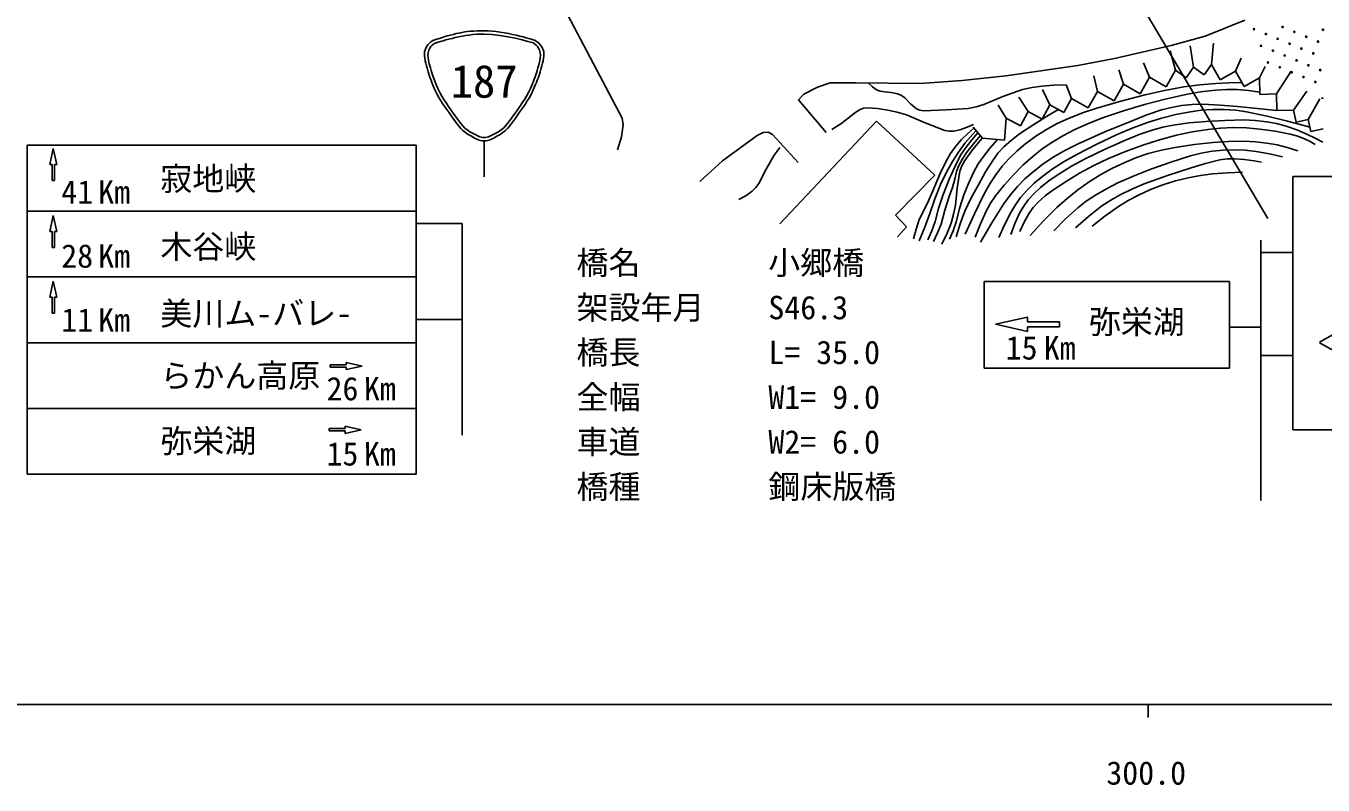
# Model space of a CAD drawing. Units: millimetres, scale not verified. Extents: x 40000 to 680000, y 20000 to 380000.
# Drawn here: x 280256 to 381662, y 198715 to 258054 of the extents above; entities that cross this region are included whole.
import ezdxf
from ezdxf.enums import TextEntityAlignment as Align

# ---------------------------------------------------------------- set-up
doc = ezdxf.new("R2010")
doc.units = ezdxf.units.MM
doc.header["$LTSCALE"] = 1000
for name, color, linetype, lineweight in [('M-BGD', 7, 'Continuous', 25), ('M-STR-STRC', 7, 'Continuous', 25), ('M-TTL-BAND', 7, 'Continuous', 25)]:
    doc.layers.add(name, color=color, linetype=linetype, lineweight=lineweight)
doc.styles.add('ＭＳ ゴシック', font='')
doc.styles.get('ＭＳ ゴシック').set_extended_font_data('MS Gothic')

msp = doc.modelspace()

# ---------------------------------------------------------------- linework, layer by layer
at = {"layer": 'M-BGD'}
for p, q in [((326860, 250840), (320500, 262951)), ((375548, 258494), (372434, 257259)), ((372434, 257259), (369784, 256527)), ((372951, 255049), (373096, 256720)), ((369784, 256527), (365351, 255520)), ((370134, 254589), (369722, 256096)), ((371543, 254819), (371261, 256490)), ((362492, 254971), (356870, 254147)), ((365351, 255520), (362492, 254971)), ((366067, 253491), (365702, 254621)), ((368101, 254040), (367634, 255178)), ((370134, 254589), (369392, 253298)), ((370953, 254000), (370134, 254589)), ((371543, 254819), (370953, 254000)), ((372362, 254230), (371543, 254819)), ((372951, 255049), (372362, 254230)), ((373623, 253853), (372951, 255049)), ((374819, 254525), (375258, 255541)), ((376686, 254001), (377126, 254886)), ((343134, 253595), (342129, 253275)), ((345145, 253596), (343134, 253595)), ((350152, 253551), (345145, 253596)), ((346136, 253587), (346429, 253299)), ((353443, 253781), (350152, 253551)), ((356870, 254147), (353443, 253781)), ((364034, 252942), (363736, 254162)), ((368101, 254040), (367359, 252749)), ((369392, 253298), (368101, 254040)), ((372019, 253452), (373271, 253562)), ((373271, 253562), (374287, 253612)), ((374819, 254525), (373623, 253853)), ((374287, 253612), (375314, 253645)), ((375491, 253330), (374819, 254525)), ((376686, 254001), (375491, 253330)), ((376719, 252707), (376686, 254001)), ((378013, 252740), (379157, 254526)), ((341078, 252726), (340666, 252269)), ((342129, 253275), (341078, 252726)), ((346429, 253299), (346747, 253069)), ((346747, 253069), (347045, 252957)), ((347045, 252957), (347368, 252901)), ((347368, 252901), (347900, 252849)), ((347900, 252849), (348424, 252736)), ((348424, 252736), (348702, 252610)), ((348702, 252610), (348959, 252424)), ((355142, 251923), (356640, 252528)), ((356640, 252528), (358169, 253079)), ((358169, 253079), (358917, 253243)), ((358917, 253243), (359679, 253348)), ((359679, 253348), (360619, 253420)), ((360300, 251879), (359735, 253080)), ((360619, 253420), (361567, 253461)), ((362000, 252392), (361574, 253441)), ((364034, 252942), (363292, 251650)), ((365325, 252200), (364034, 252942)), ((366067, 253491), (365325, 252200)), ((365851, 252181), (367759, 252670)), ((367359, 252749), (366067, 253491)), ((367759, 252670), (369260, 253005)), ((369260, 253005), (370783, 253283)), ((369310, 252330), (370929, 252694)), ((370783, 253283), (372019, 253452)), ((370929, 252694), (372091, 252898)), ((372091, 252898), (373263, 253044)), ((373263, 253044), (374101, 253094)), ((374101, 253094), (374938, 253085)), ((374938, 253085), (375828, 253001)), ((375828, 253001), (376715, 252873)), ((378013, 252740), (376719, 252707)), ((378046, 251446), (378013, 252740)), ((379340, 251480), (380402, 252954)), ((340666, 252269), (342815, 249715)), ((345047, 251250), (345464, 251516)), ((345464, 251516), (345745, 251614)), ((345745, 251614), (346045, 251652)), ((346045, 251652), (346841, 251589)), ((346841, 251589), (347639, 251464)), ((348959, 252424), (349402, 251971)), ((349402, 251971), (349874, 251575)), ((349874, 251575), (350136, 251474)), ((350423, 251428), (352210, 251489)), ((352210, 251489), (353919, 251606)), ((353919, 251606), (354531, 251734)), ((354531, 251734), (355142, 251923)), ((356899, 250851), (356263, 251867)), ((358600, 251365), (357868, 252490)), ((360300, 251879), (359707, 250772)), ((361407, 251285), (360300, 251879)), ((360574, 251280), (360978, 251515)), ((362000, 252392), (361407, 251285)), ((363292, 251650), (362000, 252392)), ((362849, 251263), (363967, 251636)), ((363967, 251636), (365851, 252181)), ((366051, 251413), (367702, 251908)), ((367702, 251908), (369310, 252330)), ((367876, 251098), (369041, 251490)), ((369041, 251490), (369808, 251691)), ((369808, 251691), (370595, 251833)), ((370595, 251833), (371423, 251912)), ((371423, 251912), (372270, 251930)), ((372143, 251460), (373033, 251523)), ((372270, 251930), (373627, 251870)), ((373033, 251523), (373934, 251525)), ((373627, 251870), (374985, 251749)), ((373934, 251525), (374809, 251461)), ((374985, 251749), (376520, 251599)), ((376520, 251599), (378046, 251446)), ((380504, 250743), (381418, 252365)), ((326952, 250337), (326860, 250840)), ((339186, 242581), (346754, 250608)), ((343959, 250410), (344650, 250923)), ((344650, 250923), (345047, 251250)), ((346754, 250608), (351308, 246398)), ((347639, 251464), (348372, 251315)), ((348372, 251315), (349090, 251108)), ((349090, 251108), (350567, 250471)), ((350136, 251474), (350423, 251428)), ((356899, 250851), (356752, 249131)), ((358006, 250258), (356899, 250851)), ((358600, 251365), (358006, 250258)), ((359707, 250772), (358600, 251365)), ((359045, 250359), (360179, 251048)), ((360179, 251048), (360574, 251280)), ((360886, 250421), (361752, 250832)), ((361752, 250832), (362849, 251263)), ((363325, 250434), (364432, 250866)), ((364432, 250866), (366051, 251413)), ((364591, 249769), (366729, 250647)), ((366729, 250647), (367876, 251098)), ((366747, 250067), (367944, 250515)), ((367944, 250515), (369033, 250852)), ((369033, 250852), (370148, 251134)), ((369937, 250308), (371203, 250475)), ((370148, 251134), (371140, 251327)), ((371140, 251327), (372143, 251460)), ((371203, 250475), (372493, 250584)), ((372493, 250584), (373977, 250674)), ((373977, 250674), (375457, 250704)), ((374809, 251461), (375679, 251338)), ((375457, 250704), (376355, 250666)), ((375679, 251338), (377287, 251004)), ((376355, 250666), (377259, 250568)), ((377259, 250568), (378017, 250428)), ((377287, 251004), (378879, 250613)), ((379340, 251480), (378046, 251446)), ((378879, 250613), (379758, 250384)), ((379554, 250530), (379340, 251480)), ((380504, 250743), (379554, 250530)), ((380717, 249793), (380504, 250743)), ((326815, 249377), (326952, 250337)), ((337422, 249485), (334724, 247506)), ((337879, 249713), (337422, 249485)), ((338291, 249759), (337879, 249713)), ((338611, 249576), (338291, 249759)), ((340622, 247383), (338611, 249576)), ((343249, 249956), (343959, 250410)), ((350567, 250471), (352093, 249879)), ((352093, 249879), (352451, 249828)), ((352451, 249828), (352810, 249839)), ((352810, 249839), (353263, 249929)), ((353263, 249929), (353715, 250081)), ((353404, 249177), (353902, 249652)), ((353715, 250081), (354022, 250207)), ((353902, 249652), (354126, 249852)), ((354022, 250207), (354338, 250345)), ((354087, 249391), (354524, 249868)), ((354126, 249852), (354361, 250057)), ((354201, 249148), (354669, 249699)), ((355032, 249278), (354297, 250130)), ((354324, 248831), (354868, 249469)), ((357300, 249124), (357938, 249614)), ((357938, 249614), (359045, 250359)), ((359218, 249427), (360047, 249955)), ((360047, 249955), (360886, 250421)), ((361308, 249458), (362248, 249951)), ((362248, 249951), (363325, 250434)), ((362505, 248848), (364591, 249769)), ((363983, 248815), (365575, 249563)), ((365575, 249563), (366747, 250067)), ((366214, 249126), (367290, 249563)), ((367290, 249563), (368381, 249940)), ((368381, 249940), (369146, 250152)), ((368882, 249153), (370216, 249511)), ((369146, 250152), (369937, 250308)), ((370216, 249511), (371423, 249765)), ((371423, 249765), (372648, 249960)), ((372648, 249960), (373643, 250065)), ((373643, 250065), (374651, 250110)), ((374651, 250110), (375687, 250080)), ((375687, 250080), (376732, 249989)), ((376732, 249989), (377913, 249823)), ((377913, 249823), (379088, 249598)), ((378017, 250428), (378769, 250228)), ((378769, 250228), (379612, 249926)), ((379088, 249598), (379686, 249435)), ((379612, 249926), (380445, 249562)), ((379758, 250384), (380636, 250151)), ((380445, 249562), (381041, 249276)), ((381667, 250006), (380717, 249793)), ((326495, 248372), (326815, 249377)), ((338978, 248253), (339196, 248562)), ((352549, 248092), (352952, 248661)), ((352952, 248661), (353404, 249177)), ((353158, 248198), (353674, 248908)), ((353375, 248024), (353761, 248591)), ((353674, 248908), (354087, 249391)), ((353761, 248591), (354201, 249148)), ((353813, 248180), (354324, 248831)), ((354178, 248273), (354748, 248965)), ((354748, 248965), (354881, 249125)), ((354881, 249125), (355021, 249292)), ((356752, 249131), (355032, 249278)), ((355106, 247858), (355645, 248525)), ((355645, 248525), (356222, 249177)), ((356274, 248124), (356713, 248597)), ((356713, 248597), (357300, 249124)), ((357749, 248290), (358430, 248854)), ((358430, 248854), (359218, 249427)), ((359664, 248410), (360407, 248918)), ((360407, 248918), (361308, 249458)), ((361519, 248348), (362505, 248848)), ((362424, 248017), (363983, 248815)), ((364615, 248415), (366214, 249126)), ((366216, 248245), (367568, 248737)), ((367568, 248737), (368882, 249153)), ((369041, 248341), (370108, 248553)), ((370108, 248553), (371583, 248774)), ((371583, 248774), (373068, 248934)), ((373068, 248934), (374264, 249017)), ((374264, 249017), (375462, 249038)), ((375462, 249038), (376371, 249001)), ((376371, 249001), (377276, 248903)), ((377276, 248903), (378071, 248754)), ((378071, 248754), (378860, 248546)), ((378860, 248546), (379270, 248421)), ((379686, 249435), (380270, 249213)), ((380270, 249213), (380659, 249018)), ((380659, 249018), (381048, 248797)), ((381041, 249276), (381643, 248976)), ((334724, 247506), (332942, 245906)), ((338131, 246858), (338764, 247942)), ((338764, 247942), (338978, 248253)), ((351725, 246507), (352195, 247486)), ((352189, 246563), (352690, 247451)), ((352195, 247486), (352549, 248092)), ((352457, 246125), (353045, 247432)), ((352690, 247451), (353158, 248198)), ((353045, 247432), (353375, 248024)), ((353177, 247141), (353469, 247675)), ((353430, 247131), (353653, 247541)), ((353469, 247675), (353813, 248180)), ((353653, 247541), (354178, 248273)), ((354702, 247267), (355106, 247858)), ((355280, 246647), (355888, 247620)), ((355888, 247620), (356274, 248124)), ((356596, 247112), (357118, 247689)), ((357118, 247689), (357749, 248290)), ((358189, 247161), (358967, 247861)), ((358967, 247861), (359664, 248410)), ((359751, 247249), (360559, 247793)), ((360481, 246850), (361432, 247457)), ((360559, 247793), (361519, 248348)), ((361432, 247457), (362424, 248017)), ((362009, 247092), (363055, 247655)), ((363055, 247655), (364615, 248415)), ((363743, 247147), (364893, 247700)), ((364893, 247700), (366216, 248245)), ((366162, 247392), (367070, 247761)), ((367070, 247761), (367998, 248072)), ((367998, 248072), (369041, 248341)), ((369751, 247408), (371303, 247903)), ((371303, 247903), (372144, 248111)), ((372144, 248111), (373000, 248260)), ((372460, 247302), (373587, 247579)), ((373000, 248260), (373849, 248344)), ((373587, 247579), (374155, 247658)), ((373849, 248344), (374704, 248368)), ((374155, 247658), (374737, 247677)), ((374704, 248368), (375568, 248332)), ((374737, 247677), (375500, 247622)), ((375500, 247622), (376275, 247505)), ((375568, 248332), (376425, 248237)), ((376275, 247505), (376563, 247453)), ((376425, 248237), (377464, 248046)), ((376563, 247453), (376852, 247399)), ((377464, 248046), (378493, 247813)), ((379270, 248421), (379679, 248291)), ((337548, 245739), (338131, 246858)), ((351317, 245517), (351725, 246507)), ((351747, 245657), (352189, 246563)), ((352898, 246172), (353008, 246666)), ((353008, 246666), (353177, 247141)), ((353066, 245385), (353264, 246701)), ((353264, 246701), (353430, 247131)), ((353934, 245751), (354354, 246650)), ((354354, 246650), (354702, 247267)), ((354725, 245644), (355280, 246647)), ((355619, 245725), (356127, 246503)), ((356127, 246503), (356596, 247112)), ((356734, 245618), (357458, 246422)), ((357458, 246422), (358189, 247161)), ((358356, 246104), (358987, 246661)), ((358987, 246661), (359751, 247249)), ((359761, 246324), (360481, 246850)), ((360259, 245972), (360995, 246478)), ((360995, 246478), (362009, 247092)), ((361569, 245905), (362631, 246545)), ((362631, 246545), (363743, 247147)), ((363372, 245862), (364299, 246439)), ((364299, 246439), (365212, 246940)), ((365212, 246940), (366162, 247392)), ((366901, 246346), (368203, 246850)), ((368203, 246850), (369751, 247408)), ((369510, 246364), (371356, 246969)), ((371356, 246969), (372460, 247302)), ((372070, 246368), (373030, 246487)), ((373030, 246487), (374195, 246572)), ((374195, 246572), (375364, 246625)), ((337030, 245144), (337309, 245417)), ((337309, 245417), (337548, 245739)), ((351308, 246398), (348235, 243267)), ((350735, 244205), (351317, 245517)), ((351308, 244543), (351747, 245657)), ((351930, 244807), (352457, 246125)), ((352427, 244725), (352690, 245435)), ((352690, 245435), (352898, 246172)), ((353575, 244840), (353934, 245751)), ((354161, 244615), (354725, 245644)), ((355166, 244922), (355619, 245725)), ((356057, 244778), (356734, 245618)), ((357205, 244832), (357768, 245505)), ((357768, 245505), (358356, 246104)), ((358529, 245215), (359084, 245755)), ((359066, 244958), (359567, 245424)), ((359084, 245755), (359761, 246324)), ((359567, 245424), (360259, 245972)), ((360539, 245214), (361569, 245905)), ((362489, 245240), (363372, 245862)), ((364723, 245333), (365626, 245789)), ((365626, 245789), (366901, 246346)), ((366724, 245308), (367688, 245703)), ((367688, 245703), (369510, 246364)), ((368172, 245258), (369139, 245623)), ((369139, 245623), (370123, 245936)), ((370123, 245936), (371120, 246189)), ((371120, 246189), (372070, 246368)), ((335985, 244476), (336527, 244786)), ((336527, 244786), (337030, 245144)), ((350926, 243405), (351308, 244543)), ((351601, 243793), (351930, 244807)), ((352083, 243652), (352427, 244725)), ((352925, 244049), (353066, 245385)), ((353247, 243785), (353575, 244840)), ((353659, 243574), (354161, 244615)), ((354400, 243357), (355166, 244922)), ((355663, 244194), (356057, 244778)), ((356689, 244120), (357205, 244832)), ((357606, 244076), (358020, 244636)), ((358020, 244636), (358529, 245215)), ((358262, 243975), (358613, 244454)), ((358613, 244454), (359066, 244958)), ((359387, 244269), (359941, 244762)), ((359941, 244762), (360539, 245214)), ((360851, 243869), (361650, 244578)), ((361650, 244578), (362489, 245240)), ((363155, 244355), (363862, 244832)), ((363862, 244832), (364723, 245333)), ((364380, 243980), (365073, 244447)), ((365073, 244447), (365797, 244863)), ((365658, 243947), (366424, 244415)), ((365797, 244863), (366724, 245308)), ((366424, 244415), (367230, 244838)), ((367230, 244838), (368172, 245258)), ((350099, 242922), (350735, 244205)), ((350536, 242324), (350926, 243405)), ((351332, 242770), (351601, 243793)), ((351795, 242559), (352083, 243652)), ((352780, 243333), (352925, 244049)), ((352976, 242710), (353247, 243785)), ((353288, 242574), (353659, 243574)), ((354874, 242577), (355327, 243587)), ((355327, 243587), (355663, 244194)), ((355757, 242651), (356689, 244120)), ((356755, 242511), (357242, 243483)), ((357242, 243483), (357606, 244076)), ((357576, 242621), (357967, 243472)), ((357967, 243472), (358262, 243975)), ((358300, 242721), (358693, 243422)), ((358693, 243422), (359012, 243860)), ((359012, 243860), (359387, 244269)), ((359781, 242795), (360851, 243869)), ((361534, 242964), (362484, 243829)), ((362484, 243829), (363155, 244355)), ((363324, 243156), (364380, 243980)), ((364613, 243195), (365658, 243947)), ((348235, 243267), (349089, 242356)), ((349841, 242169), (350099, 242922)), ((351077, 242038), (351332, 242770)), ((351532, 241874), (351795, 242559)), ((352244, 241804), (352578, 242635)), ((352578, 242635), (352780, 243333)), ((352741, 242044), (352976, 242710)), ((352976, 241559), (353288, 242574)), ((353696, 241783), (354400, 243357)), ((354475, 241537), (354874, 242577)), ((354885, 241164), (355757, 242651)), ((356320, 241507), (356755, 242511)), ((357242, 241745), (357576, 242621)), ((357956, 241983), (358300, 242721)), ((358760, 241685), (359781, 242795)), ((360619, 242051), (361534, 242964)), ((362301, 242281), (363324, 243156)), ((363610, 242400), (364613, 243195)), ((349089, 242356), (348406, 241559)), ((349641, 241403), (349841, 242169)), ((350090, 241268), (350536, 242324)), ((350766, 241325), (351077, 242038)), ((351212, 241210), (351532, 241874)), ((351854, 240992), (352244, 241804)), ((352448, 241399), (352741, 242044))]:
    msp.add_line(p, q, dxfattribs=at)
for centre in [(376270, 257804), (378500, 257971), (379425, 257591), (381655, 257758), (377195, 257425), (378120, 257046), (379046, 256666), (380350, 257212), (381275, 256833), (376816, 256500), (377741, 256120), (378666, 255741), (379971, 256287), (380896, 255907), (377362, 255195), (378287, 254816), (379591, 255362), (380517, 254982), (381442, 254603), (379212, 254436), (380137, 254057), (381062, 253678)]:
    msp.add_circle(centre, 49.8, dxfattribs=at)
msp.add_arc((381608, 252373), 49.8, 323.81329, 157.50348, dxfattribs=at)
at = {"layer": 'M-STR-STRC'}
for p, q in [((356357, 278465), (377356, 243001)), ((280342, 223005), (280342, 248726)), ((280342, 248726), (310753, 248726)), ((282395, 248464), (282114, 247214)), ((282676, 247214), (282395, 248464)), ((310753, 248726), (310753, 223005)), ((316079, 249071), (316079, 246254)), ((282114, 247214), (282301, 247214)), ((282301, 247214), (282301, 245964)), ((282489, 245964), (282489, 247214)), ((282489, 247214), (282676, 247214)), ((282301, 245964), (282489, 245964)), ((379292, 246287), (379292, 226487)), ((397892, 246287), (379292, 246287)), ((280342, 243582), (310753, 243582)), ((282395, 243224), (282114, 241974)), ((282676, 241974), (282395, 243224)), ((310753, 242604), (314352, 242604)), ((314352, 242604), (314352, 226055)), ((282114, 241974), (282301, 241974)), ((282301, 241974), (282301, 240724)), ((282489, 240724), (282489, 241974)), ((282489, 241974), (282676, 241974)), ((282301, 240724), (282489, 240724)), ((376808, 241307), (376808, 220965)), ((379292, 240344), (376808, 240344)), ((280342, 238438), (310753, 238438)), ((282395, 238095), (282114, 236845)), ((282676, 236845), (282395, 238095)), ((355162, 231306), (355162, 238066)), ((355162, 238066), (374350, 238066)), ((374350, 238066), (374350, 231306)), ((282114, 236845), (282301, 236845)), ((282301, 236845), (282301, 235595)), ((282489, 235595), (282489, 236845)), ((282489, 236845), (282676, 236845)), ((282301, 235595), (282489, 235595)), ((358563, 235296), (356063, 234734)), ((358563, 234921), (358563, 235296)), ((310753, 235108), (314352, 235108)), ((356063, 234734), (358563, 234171)), ((361063, 234921), (358563, 234921)), ((358563, 234171), (358563, 234546)), ((358563, 234546), (361063, 234546)), ((361063, 234546), (361063, 234921)), ((376808, 234508), (374350, 234508)), ((383060, 234267), (381388, 233337)), ((280342, 233293), (310753, 233293)), ((381389, 233274), (383161, 232327)), ((379292, 232298), (376808, 232298)), ((305295, 231561), (304045, 231561)), ((304045, 231561), (304045, 231373)), ((304045, 231373), (305295, 231373)), ((306545, 231467), (305295, 231748)), ((305295, 231748), (305295, 231561)), ((305295, 231186), (306545, 231467)), ((305295, 231373), (305295, 231186)), ((374350, 231306), (355162, 231306)), ((280342, 228149), (310753, 228149)), ((305209, 226580), (303959, 226580)), ((303959, 226580), (303959, 226393)), ((303959, 226393), (305209, 226393)), ((306459, 226486), (305209, 226768)), ((305209, 226768), (305209, 226580)), ((305209, 226205), (306459, 226486)), ((305209, 226393), (305209, 226205)), ((397892, 226487), (379292, 226487)), ((310753, 223005), (280342, 223005))]:
    msp.add_line(p, q, dxfattribs=at)
for points, knots in [([(312079, 256927), (313778, 257456), (314489, 257682), (316079, 257676), (317668, 257669), (319841, 257000), (320079, 256927)], [0, 0, 0, 0, 1, 1, 1, 2, 2, 2, 2]), ([(312079, 256927), (311842, 256780), (311730, 256658), (311579, 256427), (311258, 255937), (311444, 255502), (311579, 254927)], [0, 0, 0, 0, 1, 1, 1, 2, 2, 2, 2]), ([(312172, 256692), (312117, 256644), (311939, 256487), (311829, 256324), (311541, 255897), (311761, 255185), (311816, 255006)], [0, 0, 0, 0, 1, 1, 1, 2, 2, 2, 2]), ([(312176, 256688), (312913, 256918), (314528, 257421), (316079, 257421), (317629, 257421), (319742, 256769), (319980, 256696)], [0, 0, 0, 0, 1, 1, 1, 2, 2, 2, 2]), ([(319983, 256696), (320038, 256647), (320218, 256488), (320329, 256324), (320617, 255896), (320396, 255183), (320341, 255005)], [0, 0, 0, 0, 1, 1, 1, 2, 2, 2, 2]), ([(320079, 256927), (320315, 256780), (320427, 256658), (320579, 256427), (320900, 255937), (320713, 255502), (320579, 254927)], [0, 0, 0, 0, 1, 1, 1, 2, 2, 2, 2]), ([(311579, 254927), (311759, 254228), (311846, 253999), (312079, 253427), (312507, 252372), (312816, 252018), (313579, 250927)], [0, 0, 0, 0, 1, 1, 1, 2, 2, 2, 2]), ([(311816, 255006), (311993, 254320), (312079, 254095), (312307, 253532), (312731, 252487), (313038, 252136), (313793, 251056)], [0, 0, 0, 0, 1, 1, 1, 2, 2, 2, 2]), ([(320341, 255006), (320165, 254320), (320078, 254095), (319850, 253532), (319426, 252487), (319119, 252136), (318364, 251056)], [0, 0, 0, 0, 1, 1, 1, 2, 2, 2, 2]), ([(320579, 254927), (320399, 254228), (320311, 253999), (320079, 253427), (319650, 252372), (319341, 252018), (318579, 250927)], [0, 0, 0, 0, 1, 1, 1, 2, 2, 2, 2]), ([(313579, 250927), (314128, 250201), (314338, 249798), (315079, 249427), (315449, 249242), (315664, 249071), (316079, 249071), (316493, 249071), (316708, 249242), (317079, 249427), (317820, 249798), (318029, 250201), (318579, 250927)], [0, 0, 0, 0, 1, 1, 1, 2, 2, 2, 3, 3, 3, 4, 4, 4, 4]), ([(313755, 251104), (314290, 250397), (314490, 249997), (315216, 249644), (315537, 249487), (315721, 249336), (316079, 249336), (316437, 249336), (316620, 249487), (316942, 249644), (317667, 249997), (317867, 250397), (318402, 251104)], [0, 0, 0, 0, 1, 1, 1, 2, 2, 2, 3, 3, 3, 4, 4, 4, 4])]:
    msp.add_open_spline(points, degree=3, knots=knots, dxfattribs=at)
at = {"layer": 'M-TTL-BAND'}
for p, q in [((40000, 205000), (579000, 205000)), ((368000, 205000), (368000, 204000))]:
    msp.add_line(p, q, dxfattribs=at)

# ---------------------------------------------------------------- texts
at = {"layer": 'M-BGD', "style": 'ＭＳ ゴシック'}
for s, p in [('橋名\u3000\u3000    小郷橋', (323298, 238074)), ('架設年月\u3000\u3000S46.3', (323298, 234574)), ('橋長\u3000\u3000\u3000\u3000L= 35.0', (323298, 231074)), ('全幅\u3000\u3000\u3000\u3000W1= 9.0', (323298, 227574)), ('車道\u3000\u3000\u3000\u3000W2= 6.0', (323298, 224074)), ('橋種\u3000\u3000\u3000\u3000鋼床版橋', (323298, 220574))]:
    msp.add_text(s, height=1833, dxfattribs=at).set_placement(p, align=Align.BOTTOM_LEFT)
at = {"layer": 'M-STR-STRC', "style": 'ＭＳ ゴシック'}
msp.add_text('187', height=2566, dxfattribs=at).set_placement((316079, 251677), align=Align.BOTTOM_CENTER)
for s, p in [('寂地峡', (290765, 244643)), ('41', (283017, 243605)), ('Km', (285907, 243605)), ('木谷峡', (290765, 239333)), ('28', (283017, 238605)), ('Km', (285907, 238605)), ('美川ム-バレ-', (290765, 234111)), ('11', (283017, 233605)), ('Km', (285907, 233605)), ('らかん高原', (290765, 229241)), ('26', (303755, 228233)), ('Km', (306683, 228233)), ('弥栄湖', (290765, 224142)), ('15', (303755, 223137)), ('Km', (306683, 223137))]:
    msp.add_text(s, height=1833, rotation=0.1, dxfattribs=at).set_placement(p, align=Align.BOTTOM_LEFT)
for s, p in [('弥栄湖', (363348, 233456)), ('15', (356852, 231426)), ('Km', (359823, 231426))]:
    msp.add_text(s, height=1833, dxfattribs=at).set_placement(p, align=Align.BOTTOM_LEFT)
at = {"layer": 'M-TTL-BAND', "style": 'ＭＳ ゴシック'}
msp.add_text('300.0', height=1833, dxfattribs=at).set_placement((364719, 198195), align=Align.BOTTOM_LEFT)

doc.saveas('drawing.dxf')
